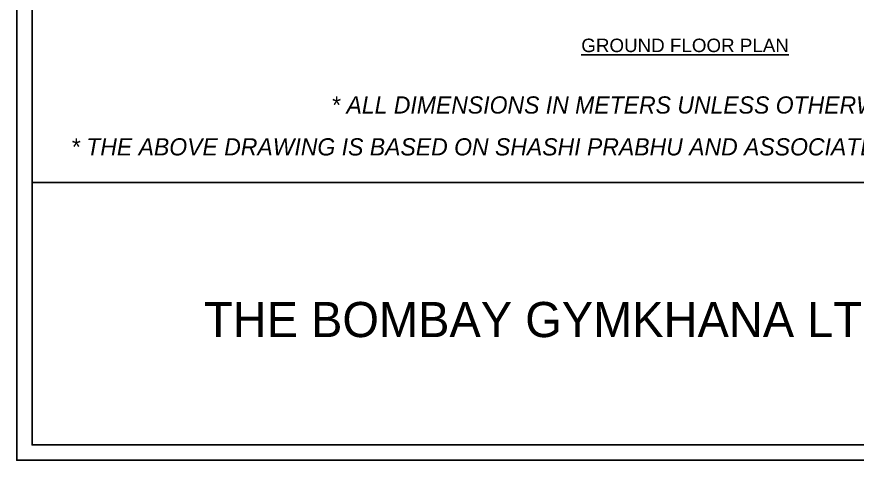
# Model space of a CAD drawing. Header units: millimetres. Extents: x -634016 to -633680, y -35980 to -35884.
# Drawn here: x -633847.47 to -633809.96, y -35980.03 to -35960.23 of the extents above; entities that cross this region are included whole.
import ezdxf
from ezdxf.enums import TextEntityAlignment as Align

# ---------------------------------------------------------------- set-up
doc = ezdxf.new("R2010")
doc.units = ezdxf.units.MM
doc.header["$LTSCALE"] = 200
doc.header["$MEASUREMENT"] = 0
doc.layers.get('0').update_dxf_attribs({"linetype": 'CONTINUOUS'})
doc.layers.add('LEGEND', color=3, linetype='CONTINUOUS', lineweight=25)
doc.layers.add('Text', color=7, linetype='CONTINUOUS', lineweight=100)
doc.styles.add('style1', font='arial.ttf', dxfattribs={"height": 6})

msp = doc.modelspace()

# ---------------------------------------------------------------- linework, layer by layer
msp.add_line((-633680.867, -35967.627), (-633846.791, -35967.627))
for points in [[(-633680.187, -35980.035), (-633680.187, -35884.139), (-633847.473, -35884.139), (-633847.473, -35980.035)], [(-633680.867, -35979.355), (-633680.867, -35884.819), (-633846.793, -35884.819), (-633846.793, -35979.355)]]:
    msp.add_lwpolyline(points, close=True)

# ---------------------------------------------------------------- texts
at = {"layer": 'LEGEND', "color": 7, "style": 'style1'}
msp.add_text('%%UGROUND FLOOR PLAN', height=0.6, dxfattribs=at).set_placement((-633817.642, -35961.508), align=Align.MIDDLE_CENTER)
at = {"layer": 'Text', "linetype": 'Continuous', "attachment_point": 2}
for s, insert, char_height, width in [('{\\fCentury Gothic|b0|i1|c0|p34;* ALL DIMENSIONS IN METERS UNLESS OTHERWISE MENTIONED}', (-633817.19, -35963.786), 0.76737, 54.66915), ('{\\fCentury Gothic|b0|i1|c0|p34;* THE ABOVE DRAWING IS BASED ON SHASHI PRABHU AND ASSOCIATES DATED 28-11-2016}', (-633822.106, -35965.656), 0.767366, 54.66915), ('{\\fCentury Gothic|b0|i0|c0|p34;THE BOMBAY GYMKHANA LTD. - SQUASH COURT, MUMBAI}', (-633809.219, -35972.968), 1.56884, 87.77187)]:
    msp.add_mtext(s, dxfattribs=dict(at, insert=insert, char_height=char_height, width=width))

doc.saveas('drawing.dxf')
